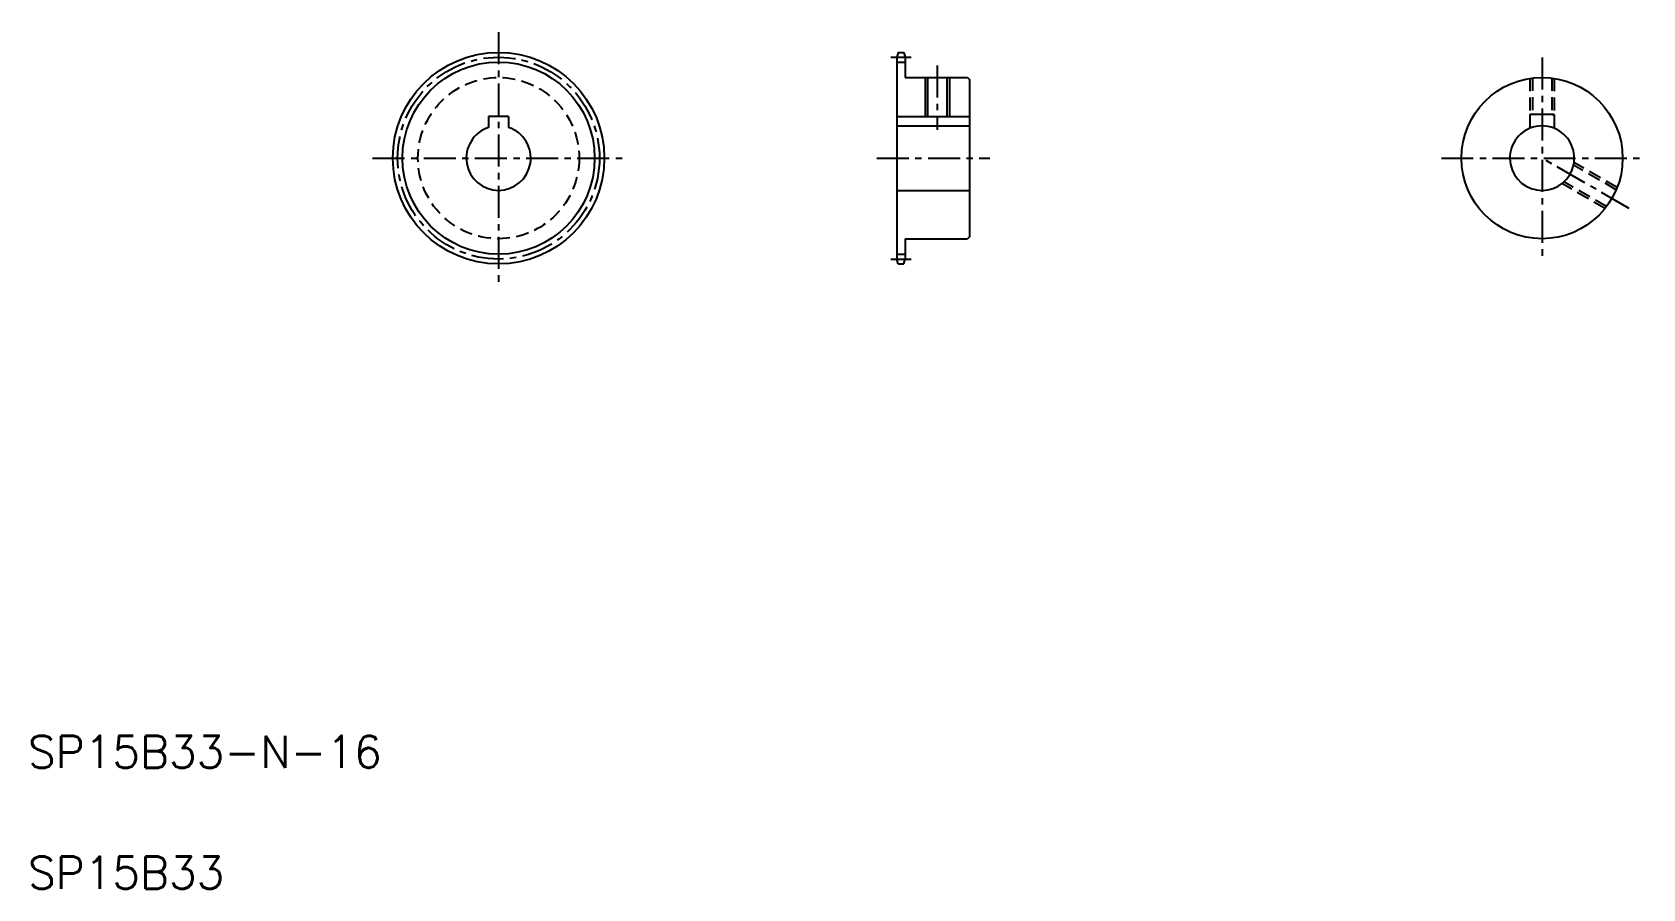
# Model space of a CAD drawing. Extents: x 21 to 421, y 20 to 233.
import ezdxf

# ---------------------------------------------------------------- set-up
doc = ezdxf.new("R2010")
doc.units = 0
doc.header["$LTSCALE"] = 0.25
doc.linetypes.add('CENTER', pattern=[50.8, 31.75, -6.35, 6.35, -6.35])
doc.linetypes.add('DASHED', pattern=[19.05, 12.7, -6.35])
doc.layers.get('0').update_dxf_attribs({"linetype": 'CONTINUOUS'})
doc.layers.add('CENTER', color=1, linetype='CENTER')
doc.styles.get("Standard").update_dxf_attribs({"font": 'txt', "bigfont": 'BIGFONT'})

msp = doc.modelspace()

# ---------------------------------------------------------------- linework, layer by layer
for p, q in [((235.98, 227.6), (235.66, 226.4)), ((235.66, 226.4), (235.66, 176.3)), ((235.66, 225.2), (237.66, 225.2)), ((235.98, 227.6), (237.34, 227.6)), ((237.34, 227.6), (237.66, 226.4)), ((237.66, 226.4), (237.66, 221.35)), ((237.66, 221.35), (253.16, 221.35)), ((243.26, 221.35), (243.26, 211.65)), ((248.06, 221.35), (248.06, 211.65)), ((253.16, 221.35), (253.66, 220.85)), ((253.66, 220.85), (253.66, 181.85)), ((392.76, 212.15), (392.76, 208.77)), ((398.76, 212.15), (392.76, 212.15)), ((398.76, 212.15), (398.76, 208.77)), ((134.27, 211.65), (134.27, 208.95)), ((139.27, 211.65), (134.27, 211.65)), ((139.27, 211.65), (139.27, 208.95)), ((235.66, 211.65), (253.66, 211.65)), ((235.66, 209.35), (253.66, 209.35)), ((253.66, 211.1), (253.66, 211.1)), ((253.66, 201.35), (253.66, 201.35)), ((235.66, 193.35), (253.66, 193.35)), ((237.66, 181.35), (253.16, 181.35)), ((237.66, 181.35), (237.66, 176.3)), ((253.66, 181.85), (253.16, 181.35)), ((235.66, 177.5), (237.66, 177.5)), ((235.98, 175.1), (235.66, 176.3)), ((237.34, 175.1), (237.66, 176.3)), ((235.98, 175.1), (237.34, 175.1))]:
    msp.add_line(p, q)
at = {"color": 3}
for p, q in [((242.66, 221.35), (242.66, 211.65)), ((248.66, 221.35), (248.66, 211.65))]:
    msp.add_line(p, q, dxfattribs=at)
at = {"color": 3, "linetype": 'DASHED'}
for p, q in [((392.76, 221.13), (392.76, 212.15)), ((393.36, 221.21), (393.36, 212.15)), ((398.16, 221.21), (398.16, 212.15)), ((398.76, 221.13), (398.76, 212.15)), ((393.26, 212.15), (392.76, 212.15)), ((398.26, 212.15), (398.76, 212.15)), ((414.38, 194.07), (403.68, 200.24)), ((414.15, 193.51), (403.57, 199.62)), ((411.38, 188.87), (400.68, 195.05)), ((411.75, 189.35), (401.17, 195.46))]:
    msp.add_line(p, q, dxfattribs=at)
for centre, radius in [((136.77, 201.35), 26.25), ((395.76, 201.35), 20)]:
    msp.add_circle(centre, radius)
at = {"color": 3}
msp.add_circle((136.77, 201.35), 23.85, dxfattribs=at)
at = {"color": 3, "linetype": 'DASHED'}
msp.add_circle((136.77, 201.35), 20, dxfattribs=at)
for centre, start, end in [((136.77, 201.35), 108.21, 71.79), ((395.76, 201.35), 112.0243, 67.9757)]:
    msp.add_arc(centre, 8, start, end)
at = {"color": 3}
msp.add_arc((395.76, 201.35), 8, 67.9757, 112.0243, dxfattribs=at)
at = {"layer": 'CENTER', "color": 1, "linetype": 'CENTER'}
for p, q in [((136.77, 232.6), (136.77, 170.1)), ((234.16, 226.4), (239.16, 226.4)), ((245.66, 224.35), (245.66, 208.4)), ((395.76, 226.35), (395.76, 176.35)), ((105.52, 201.35), (168.02, 201.35)), ((230.66, 201.35), (258.66, 201.35)), ((370.76, 201.35), (420.76, 201.35)), ((417.41, 188.85), (395.76, 201.35)), ((234.16, 176.3), (239.16, 176.3))]:
    msp.add_line(p, q, dxfattribs=at)
msp.add_circle((136.77, 201.35), 25.05, dxfattribs=at)

# ---------------------------------------------------------------- texts
for s, p in [('SP15B33-N-16', (20, 50)), ('SP15B33', (20, 20))]:
    msp.add_text(s, height=8).set_placement(p)

doc.saveas('drawing.dxf')
